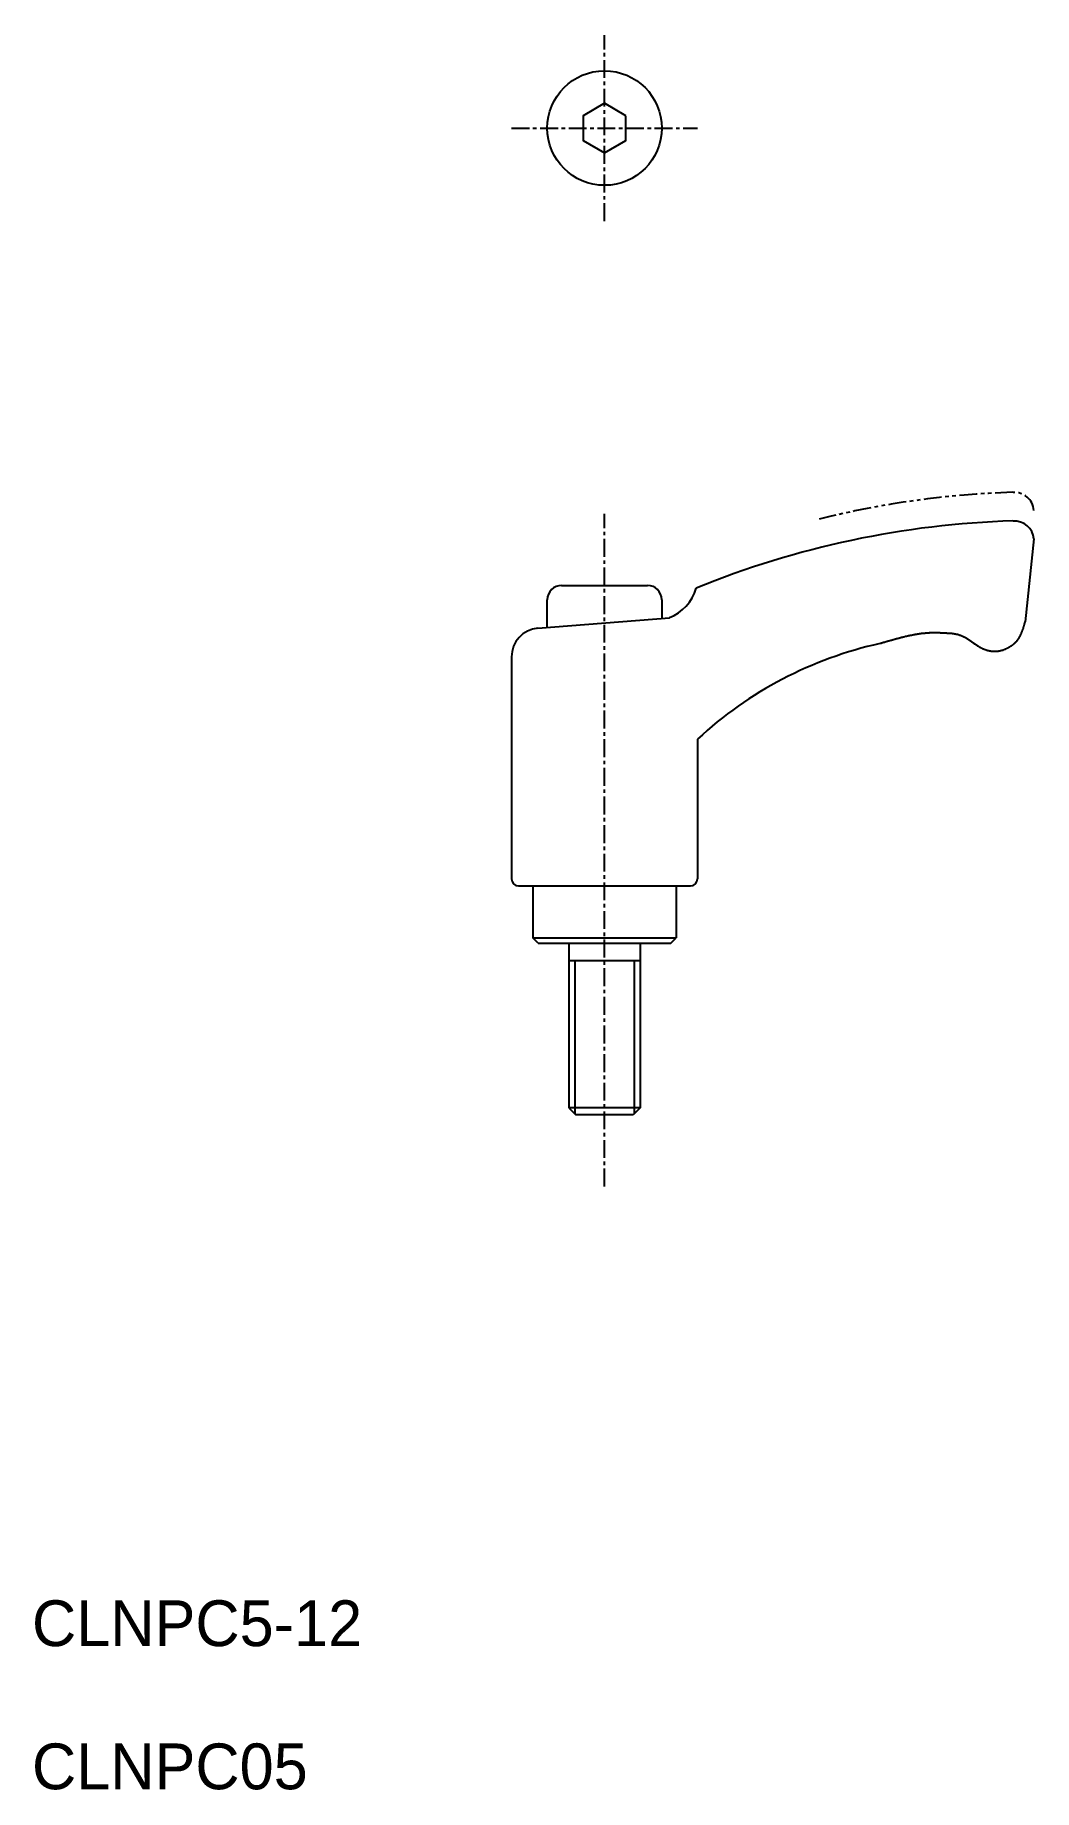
# Model space of a CAD drawing. Extents: x -2832 to -2763, y -1043 to -920.
import ezdxf

# ---------------------------------------------------------------- set-up
doc = ezdxf.new("R2010")
doc.units = 0
doc.linetypes.add('CENTER', pattern=[2, 1.25, -0.25, 0.25, -0.25])
doc.linetypes.add('PHANTOM', pattern=[2.5, 1.25, -0.25, 0.25, -0.25, 0.25, -0.25])
doc.layers.get('0').update_dxf_attribs({"linetype": 'CONTINUOUS'})
doc.layers.add('CENTER', color=1, linetype='CENTER')

msp = doc.modelspace()

# ---------------------------------------------------------------- linework, layer by layer
at = {"color": 7, "linetype": 'CONTINUOUS'}
for p, q in [((-2762.59, -955.26), (-2763.21, -961.05)), ((-2795.59, -958.51), (-2789.59, -958.51)), ((-2796.59, -961.51), (-2796.59, -959.51)), ((-2788.59, -959.51), (-2788.59, -960.81)), ((-2797.25, -961.51), (-2788.05, -960.77)), ((-2799.09, -963.5), (-2799.09, -979.01)), ((-2786.09, -969.25), (-2786.09, -979.01)), ((-2798.59, -979.51), (-2786.59, -979.51)), ((-2797.59, -979.51), (-2797.59, -983.14)), ((-2787.59, -979.51), (-2787.59, -983.14)), ((-2797.22, -983.51), (-2797.59, -983.14)), ((-2797.59, -983.14), (-2787.59, -983.14)), ((-2787.96, -983.51), (-2787.59, -983.14)), ((-2797.22, -983.51), (-2787.96, -983.51)), ((-2795.09, -983.51), (-2795.09, -995.01)), ((-2790.09, -983.51), (-2790.09, -995.01)), ((-2795.09, -984.71), (-2790.09, -984.71)), ((-2790.09, -995.01), (-2795.09, -995.01)), ((-2795.09, -995.01), (-2794.59, -995.51)), ((-2790.59, -995.51), (-2794.59, -995.51)), ((-2790.09, -995.01), (-2790.59, -995.51))]:
    msp.add_line(p, q, dxfattribs=at)
at = {"color": 3, "linetype": 'CONTINUOUS'}
for p, q in [((-2794.66, -984.71), (-2794.66, -995.44)), ((-2790.52, -984.71), (-2790.52, -995.44))]:
    msp.add_line(p, q, dxfattribs=at)
at = {"color": 7, "linetype": 'CONTINUOUS'}
msp.add_lwpolyline([(-2791.09, -925.7), (-2792.59, -924.83), (-2794.09, -925.7), (-2794.09, -927.43), (-2792.59, -928.3), (-2791.09, -927.43)], close=True, dxfattribs=at)
at = {"color": 7}
msp.add_polyline3d([(-2763.21, -961.04, 0), (-2763.21, -961.05, 0), (-2763.22, -961.05, 0), (-2763.22, -961.06, 0), (-2763.22, -961.07, 0), (-2763.22, -961.08, 0), (-2763.23, -961.09, 0), (-2763.23, -961.11, 0), (-2763.24, -961.13, 0), (-2763.24, -961.15, 0), (-2763.25, -961.17, 0), (-2763.26, -961.19, 0), (-2763.26, -961.22, 0), (-2763.27, -961.25, 0), (-2763.28, -961.27, 0), (-2763.29, -961.3, 0), (-2763.3, -961.33, 0), (-2763.31, -961.37, 0), (-2763.32, -961.4, 0), (-2763.33, -961.43, 0), (-2763.34, -961.47, 0), (-2763.35, -961.5, 0), (-2763.37, -961.54, 0), (-2763.38, -961.57, 0), (-2763.39, -961.61, 0), (-2763.4, -961.64, 0), (-2763.42, -961.68, 0), (-2763.43, -961.72, 0), (-2763.44, -961.75, 0), (-2763.46, -961.79, 0), (-2763.47, -961.82, 0), (-2763.49, -961.86, 0), (-2763.5, -961.89, 0), (-2763.51, -961.92, 0), (-2763.53, -961.95, 0), (-2763.54, -961.98, 0), (-2763.56, -962.02, 0), (-2763.57, -962.05, 0), (-2763.59, -962.08, 0), (-2763.6, -962.1, 0), (-2763.62, -962.13, 0), (-2763.63, -962.16, 0), (-2763.65, -962.18, 0), (-2763.66, -962.21, 0), (-2763.68, -962.24, 0), (-2763.69, -962.26, 0), (-2763.71, -962.28, 0), (-2763.73, -962.31, 0), (-2763.74, -962.33, 0), (-2763.76, -962.35, 0), (-2763.78, -962.37, 0), (-2763.79, -962.4, 0), (-2763.81, -962.42, 0), (-2763.83, -962.44, 0), (-2763.84, -962.46, 0), (-2763.86, -962.48, 0), (-2763.88, -962.5, 0), (-2763.9, -962.51, 0), (-2763.92, -962.53, 0), (-2763.93, -962.55, 0), (-2763.95, -962.57, 0), (-2763.97, -962.59, 0), (-2763.99, -962.6, 0), (-2764.01, -962.62, 0), (-2764.03, -962.64, 0), (-2764.05, -962.65, 0), (-2764.07, -962.67, 0), (-2764.09, -962.68, 0), (-2764.11, -962.7, 0), (-2764.13, -962.72, 0), (-2764.15, -962.73, 0), (-2764.18, -962.75, 0), (-2764.2, -962.76, 0), (-2764.22, -962.77, 0), (-2764.24, -962.79, 0), (-2764.27, -962.8, 0), (-2764.29, -962.82, 0), (-2764.31, -962.83, 0), (-2764.34, -962.85, 0), (-2764.36, -962.86, 0), (-2764.38, -962.87, 0), (-2764.41, -962.89, 0), (-2764.43, -962.9, 0), (-2764.46, -962.91, 0), (-2764.48, -962.93, 0), (-2764.51, -962.94, 0), (-2764.53, -962.95, 0), (-2764.56, -962.96, 0), (-2764.59, -962.97, 0), (-2764.61, -962.99, 0), (-2764.64, -963, 0), (-2764.67, -963.01, 0), (-2764.69, -963.02, 0), (-2764.72, -963.03, 0), (-2764.75, -963.04, 0), (-2764.77, -963.05, 0), (-2764.8, -963.05, 0), (-2764.83, -963.06, 0), (-2764.85, -963.07, 0), (-2764.88, -963.08, 0), (-2764.91, -963.09, 0), (-2764.94, -963.09, 0), (-2764.96, -963.1, 0), (-2764.99, -963.11, 0), (-2765.02, -963.11, 0), (-2765.05, -963.11, 0), (-2765.08, -963.12, 0), (-2765.1, -963.12, 0), (-2765.13, -963.13, 0), (-2765.16, -963.13, 0), (-2765.19, -963.13, 0), (-2765.22, -963.13, 0), (-2765.25, -963.13, 0), (-2765.27, -963.14, 0), (-2765.3, -963.14, 0), (-2765.33, -963.14, 0), (-2765.36, -963.14, 0), (-2765.39, -963.14, 0), (-2765.42, -963.13, 0), (-2765.44, -963.13, 0), (-2765.47, -963.13, 0), (-2765.5, -963.13, 0), (-2765.53, -963.13, 0), (-2765.56, -963.12, 0), (-2765.58, -963.12, 0), (-2765.61, -963.11, 0), (-2765.64, -963.11, 0), (-2765.67, -963.11, 0), (-2765.7, -963.1, 0), (-2765.72, -963.09, 0), (-2765.75, -963.09, 0), (-2765.78, -963.08, 0), (-2765.81, -963.08, 0), (-2765.83, -963.07, 0), (-2765.86, -963.06, 0), (-2765.89, -963.05, 0), (-2765.91, -963.04, 0), (-2765.94, -963.03, 0), (-2765.97, -963.02, 0), (-2765.99, -963.02, 0), (-2766.02, -963.01, 0), (-2766.05, -963, 0), (-2766.07, -962.99, 0), (-2766.1, -962.97, 0), (-2766.13, -962.96, 0), (-2766.15, -962.95, 0), (-2766.18, -962.94, 0), (-2766.2, -962.93, 0), (-2766.23, -962.91, 0), (-2766.25, -962.9, 0), (-2766.28, -962.89, 0), (-2766.3, -962.88, 0), (-2766.33, -962.86, 0), (-2766.35, -962.85, 0), (-2766.38, -962.84, 0), (-2766.4, -962.82, 0), (-2766.42, -962.81, 0), (-2766.45, -962.79, 0), (-2766.47, -962.78, 0), (-2766.5, -962.76, 0), (-2766.52, -962.75, 0), (-2766.54, -962.73, 0), (-2766.57, -962.72, 0), (-2766.59, -962.7, 0), (-2766.61, -962.68, 0), (-2766.64, -962.67, 0), (-2766.66, -962.65, 0), (-2766.68, -962.64, 0), (-2766.71, -962.62, 0), (-2766.73, -962.61, 0), (-2766.75, -962.59, 0), (-2766.78, -962.57, 0), (-2766.8, -962.56, 0), (-2766.82, -962.54, 0), (-2766.85, -962.52, 0), (-2766.87, -962.51, 0), (-2766.89, -962.49, 0), (-2766.92, -962.47, 0), (-2766.94, -962.46, 0), (-2766.96, -962.44, 0), (-2766.98, -962.43, 0), (-2767.01, -962.41, 0), (-2767.03, -962.39, 0), (-2767.05, -962.38, 0), (-2767.08, -962.36, 0), (-2767.1, -962.35, 0), (-2767.12, -962.33, 0), (-2767.15, -962.32, 0), (-2767.17, -962.3, 0), (-2767.19, -962.28, 0), (-2767.22, -962.27, 0), (-2767.24, -962.25, 0), (-2767.26, -962.24, 0), (-2767.29, -962.23, 0), (-2767.31, -962.21, 0), (-2767.33, -962.2, 0), (-2767.36, -962.18, 0), (-2767.38, -962.17, 0), (-2767.41, -962.15, 0), (-2767.43, -962.14, 0), (-2767.45, -962.13, 0), (-2767.48, -962.12, 0), (-2767.5, -962.1, 0), (-2767.53, -962.09, 0), (-2767.55, -962.08, 0), (-2767.58, -962.07, 0), (-2767.6, -962.06, 0), (-2767.63, -962.05, 0), (-2767.65, -962.04, 0), (-2767.68, -962.03, 0), (-2767.7, -962.02, 0), (-2767.73, -962.01, 0), (-2767.76, -962, 0), (-2767.78, -961.99, 0), (-2767.81, -961.98, 0), (-2767.83, -961.97, 0), (-2767.86, -961.97, 0), (-2767.89, -961.96, 0), (-2767.91, -961.95, 0), (-2767.94, -961.95, 0), (-2767.97, -961.94, 0), (-2767.99, -961.93, 0), (-2768.02, -961.93, 0), (-2768.05, -961.92, 0), (-2768.08, -961.92, 0), (-2768.1, -961.91, 0), (-2768.13, -961.91, 0), (-2768.16, -961.9, 0), (-2768.19, -961.9, 0), (-2768.21, -961.89, 0), (-2768.24, -961.89, 0), (-2768.27, -961.89, 0), (-2768.3, -961.88, 0), (-2768.33, -961.88, 0), (-2768.35, -961.88, 0), (-2768.38, -961.87, 0), (-2768.41, -961.87, 0), (-2768.44, -961.87, 0), (-2768.47, -961.87, 0), (-2768.5, -961.86, 0), (-2768.52, -961.86, 0), (-2768.55, -961.86, 0), (-2768.58, -961.86, 0), (-2768.61, -961.86, 0), (-2768.64, -961.86, 0), (-2768.67, -961.85, 0), (-2768.69, -961.85, 0), (-2768.72, -961.85, 0), (-2768.75, -961.85, 0), (-2768.78, -961.85, 0), (-2768.81, -961.85, 0), (-2768.84, -961.85, 0), (-2768.86, -961.84, 0), (-2768.89, -961.84, 0), (-2768.92, -961.84, 0), (-2768.95, -961.84, 0), (-2768.98, -961.84, 0), (-2769, -961.84, 0), (-2769.03, -961.84, 0), (-2769.06, -961.84, 0), (-2769.09, -961.84, 0), (-2769.12, -961.84, 0), (-2769.14, -961.83, 0), (-2769.17, -961.83, 0), (-2769.2, -961.83, 0), (-2769.23, -961.83, 0), (-2769.26, -961.83, 0), (-2769.28, -961.83, 0), (-2769.31, -961.83, 0), (-2769.34, -961.83, 0), (-2769.37, -961.83, 0), (-2769.4, -961.83, 0), (-2769.42, -961.83, 0), (-2769.45, -961.83, 0), (-2769.48, -961.83, 0), (-2769.51, -961.83, 0), (-2769.53, -961.83, 0), (-2769.56, -961.83, 0), (-2769.59, -961.83, 0), (-2769.62, -961.83, 0), (-2769.65, -961.83, 0), (-2769.67, -961.83, 0), (-2769.7, -961.83, 0), (-2769.73, -961.83, 0), (-2769.76, -961.83, 0), (-2769.78, -961.83, 0), (-2769.81, -961.83, 0), (-2769.84, -961.83, 0), (-2769.87, -961.83, 0), (-2769.9, -961.83, 0), (-2769.92, -961.84, 0), (-2769.95, -961.84, 0), (-2769.98, -961.84, 0), (-2770.01, -961.84, 0), (-2770.03, -961.84, 0), (-2770.06, -961.84, 0), (-2770.09, -961.85, 0), (-2770.12, -961.85, 0), (-2770.15, -961.85, 0), (-2770.17, -961.85, 0), (-2770.2, -961.86, 0), (-2770.23, -961.86, 0), (-2770.26, -961.86, 0), (-2770.29, -961.86, 0), (-2770.32, -961.87, 0), (-2770.34, -961.87, 0), (-2770.37, -961.87, 0), (-2770.4, -961.88, 0), (-2770.43, -961.88, 0), (-2770.46, -961.88, 0), (-2770.48, -961.89, 0), (-2770.51, -961.89, 0), (-2770.54, -961.89, 0), (-2770.57, -961.9, 0), (-2770.6, -961.9, 0), (-2770.62, -961.91, 0), (-2770.65, -961.91, 0), (-2770.68, -961.92, 0), (-2770.71, -961.92, 0), (-2770.73, -961.92, 0), (-2770.76, -961.93, 0), (-2770.79, -961.93, 0), (-2770.82, -961.94, 0), (-2770.84, -961.94, 0), (-2770.87, -961.95, 0), (-2770.9, -961.95, 0), (-2770.92, -961.96, 0), (-2770.95, -961.96, 0), (-2770.97, -961.97, 0), (-2771, -961.97, 0), (-2771.03, -961.98, 0), (-2771.05, -961.98, 0), (-2771.08, -961.98, 0), (-2771.1, -961.99, 0), (-2771.13, -962, 0), (-2771.15, -962, 0), (-2771.18, -962, 0), (-2771.2, -962.01, 0), (-2771.23, -962.02, 0), (-2771.26, -962.02, 0), (-2771.28, -962.03, 0), (-2771.31, -962.03, 0), (-2771.33, -962.04, 0), (-2771.36, -962.04, 0), (-2771.39, -962.05, 0), (-2771.41, -962.05, 0), (-2771.44, -962.06, 0), (-2771.47, -962.07, 0), (-2771.49, -962.07, 0), (-2771.52, -962.08, 0), (-2771.55, -962.09, 0), (-2771.58, -962.09, 0), (-2771.61, -962.1, 0), (-2771.63, -962.11, 0), (-2771.66, -962.12, 0), (-2771.69, -962.12, 0), (-2771.72, -962.13, 0), (-2771.76, -962.14, 0), (-2771.79, -962.14, 0), (-2771.82, -962.15, 0), (-2771.85, -962.16, 0), (-2771.88, -962.17, 0), (-2771.92, -962.18, 0), (-2771.95, -962.19, 0), (-2771.99, -962.2, 0), (-2772.02, -962.21, 0), (-2772.06, -962.22, 0), (-2772.09, -962.23, 0), (-2772.13, -962.24, 0), (-2772.16, -962.25, 0), (-2772.2, -962.25, 0), (-2772.24, -962.26, 0), (-2772.27, -962.27, 0), (-2772.31, -962.29, 0), (-2772.35, -962.3, 0), (-2772.38, -962.31, 0), (-2772.42, -962.32, 0), (-2772.46, -962.33, 0), (-2772.49, -962.34, 0), (-2772.53, -962.35, 0), (-2772.56, -962.36, 0), (-2772.6, -962.37, 0), (-2772.64, -962.38, 0), (-2772.67, -962.39, 0), (-2772.7, -962.4, 0), (-2772.74, -962.4, 0), (-2772.77, -962.41, 0), (-2772.81, -962.42, 0), (-2772.84, -962.43, 0), (-2772.87, -962.44, 0), (-2772.9, -962.45, 0), (-2772.93, -962.46, 0), (-2772.96, -962.47, 0), (-2772.99, -962.48, 0), (-2773.02, -962.49, 0), (-2773.04, -962.49, 0), (-2773.07, -962.5, 0), (-2773.1, -962.51, 0), (-2773.12, -962.51, 0), (-2773.14, -962.52, 0), (-2773.17, -962.53, 0), (-2773.19, -962.53, 0), (-2773.21, -962.54, 0), (-2773.23, -962.54, 0), (-2773.24, -962.55, 0), (-2773.26, -962.55, 0), (-2773.27, -962.56, 0), (-2773.29, -962.56, 0), (-2773.3, -962.57, 0), (-2773.31, -962.57, 0), (-2773.32, -962.57, 0), (-2773.33, -962.57, 0), (-2773.33, -962.58, 0), (-2773.34, -962.58, 0), (-2773.34, -962.58, 0), (-2773.34, -962.58, 0)], dxfattribs=at)
at = {"color": 7, "linetype": 'CONTINUOUS'}
msp.add_circle((-2792.59, -926.56), 4, dxfattribs=at)
at = {"color": 3, "linetype": 'PHANTOM'}
for centre, radius, start, end in [((-2762.15, -1015.51), 63.53, 91.7163, 104.0711), ((-2763.96, -953.38), 1.37, 4.7437, 93.7297)]:
    msp.add_arc(centre, radius, start, end, dxfattribs=at)
at = {"color": 7, "linetype": 'CONTINUOUS'}
for centre, radius, start, end in [((-2762.15, -1017.51), 63.53, 91.7163, 112.2421), ((-2763.96, -955.38), 1.37, 4.7437, 93.7297), ((-2795.59, -959.51), 1, 90, 180), ((-2789.59, -959.51), 1, 0, 90), ((-2789.19, -957.87), 3.11, 291.467, 344.4521), ((-2797.09, -963.5), 2, 94.5943, 180), ((-2767.41, -989.44), 27.51, 102.4539, 132.7779), ((-2798.59, -979.01), 0.5, 180, 270), ((-2786.59, -979.01), 0.5, 270, 0)]:
    msp.add_arc(centre, radius, start, end, dxfattribs=at)
at = {"layer": 'CENTER', "color": 1, "linetype": 'CENTER'}
for p, q in [((-2792.59, -933.06), (-2792.59, -920.06)), ((-2799.09, -926.56), (-2786.09, -926.56)), ((-2792.59, -1000.51), (-2792.59, -953.51))]:
    msp.add_line(p, q, dxfattribs=at)

# ---------------------------------------------------------------- texts
at = {"color": 7, "linetype": 'CONTINUOUS'}
for s, p in [('CLNPC5-12', (-2832.59, -1032.62)), ('CLNPC05', (-2832.59, -1042.62))]:
    msp.add_text(s, height=3.2, dxfattribs=at).set_placement(p)

doc.saveas('drawing.dxf')
